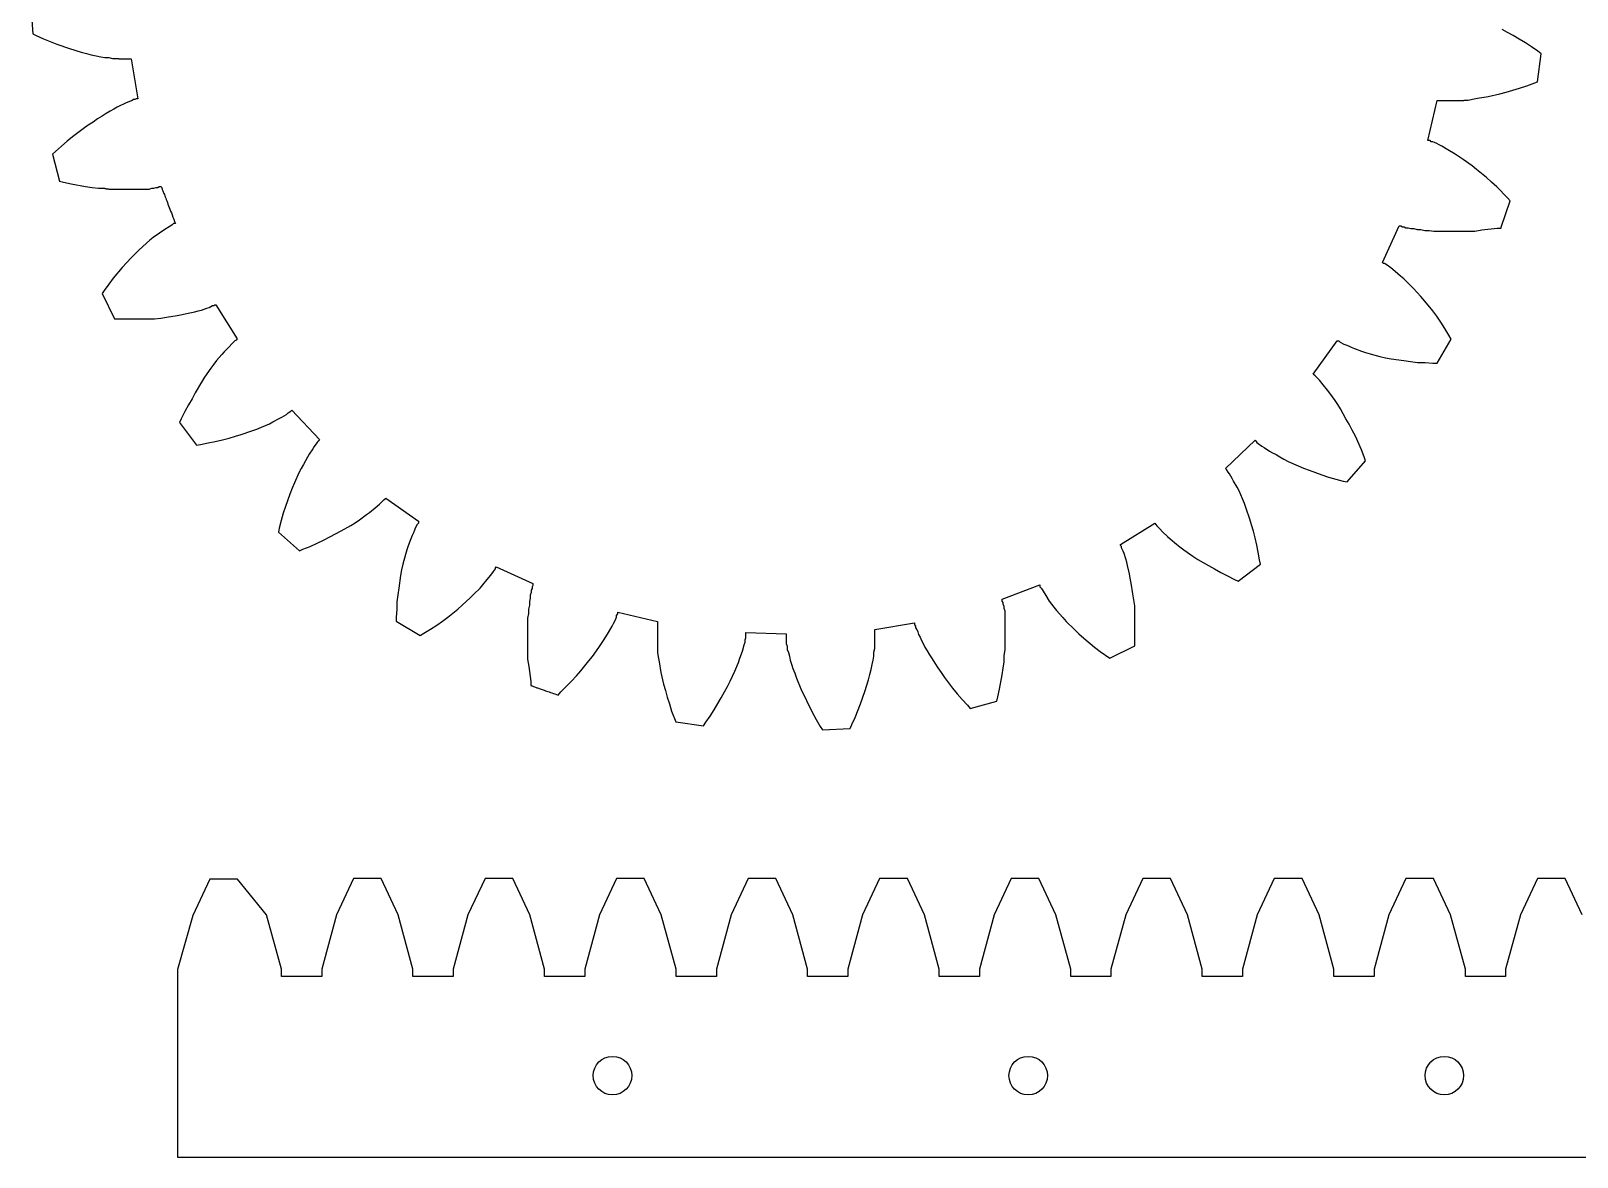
# Model space of a CAD drawing. Header units: millimetres. Extents: x -219 to -33, y -10 to 139.
# Drawn here: x -208.1 to -116.7, y -9.9 to 56.6 of the extents above; entities that cross this region are included whole.
import ezdxf

# ---------------------------------------------------------------- set-up
doc = ezdxf.new("R2010")
doc.units = ezdxf.units.MM
doc.layers.get('0').update_dxf_attribs({"linetype": 'CONTINUOUS'})

msp = doc.modelspace()

# ---------------------------------------------------------------- linework, layer by layer
for p, q in [((-208.134, 58.089), (-208.028, 56.449)), ((-120.822, 56.528), (-121.139, 56.713)), ((-208.028, 56.449), (-207.817, 56.343)), ((-207.817, 56.343), (-207.393, 56.158)), ((-207.393, 56.158), (-206.599, 55.84)), ((-206.599, 55.84), (-205.859, 55.576)), ((-120.478, 56.343), (-120.822, 56.528)), ((-120.134, 56.131), (-120.478, 56.343)), ((-119.763, 55.92), (-120.134, 56.131)), ((-119.393, 55.681), (-119.763, 55.92)), ((-205.859, 55.576), (-205.171, 55.364)), ((-205.171, 55.364), (-204.853, 55.285)), ((-204.853, 55.285), (-204.562, 55.205)), ((-204.562, 55.205), (-204.271, 55.152)), ((-204.271, 55.152), (-204.007, 55.099)), ((-204.007, 55.099), (-203.768, 55.046)), ((-203.768, 55.046), (-203.53, 55.046)), ((-203.53, 55.046), (-203.319, 54.994)), ((-203.319, 54.994), (-202.948, 54.994)), ((-202.789, 54.967), (-202.207, 54.967)), ((-202.207, 54.967), (-201.81, 52.612)), ((-119.022, 55.417), (-119.393, 55.681)), ((-119.049, 53.618), (-118.837, 55.258)), ((-118.837, 55.258), (-119.022, 55.417)), ((-120.901, 53.009), (-120.504, 53.115)), ((-120.504, 53.115), (-120.107, 53.247)), ((-120.107, 53.247), (-119.684, 53.38)), ((-119.684, 53.38), (-119.049, 53.618)), ((-202.842, 52.215), (-203.028, 52.11)), ((-202.657, 52.295), (-202.842, 52.215)), ((-202.498, 52.374), (-202.657, 52.295)), ((-202.34, 52.427), (-202.498, 52.374)), ((-202.207, 52.48), (-202.34, 52.427)), ((-201.996, 52.559), (-202.102, 52.559)), ((-201.916, 52.612), (-201.996, 52.559)), ((-201.81, 52.612), (-201.916, 52.612)), ((-125.531, 50.152), (-124.976, 52.506)), ((-124.976, 52.506), (-123.415, 52.506)), ((-123.15, 52.533), (-122.885, 52.586)), ((-122.885, 52.586), (-122.594, 52.639)), ((-122.594, 52.639), (-121.959, 52.745)), ((-121.959, 52.745), (-121.271, 52.903)), ((-121.271, 52.903), (-120.901, 53.009)), ((-204.456, 51.236), (-204.747, 51.051)), ((-204.192, 51.422), (-204.456, 51.236)), ((-203.927, 51.58), (-204.192, 51.422)), ((-203.689, 51.739), (-203.927, 51.58)), ((-203.451, 51.871), (-203.689, 51.739)), ((-203.239, 52.004), (-203.451, 51.871)), ((-203.028, 52.11), (-203.239, 52.004)), ((-205.673, 50.363), (-205.991, 50.099)), ((-205.038, 50.84), (-205.673, 50.363)), ((-204.747, 51.051), (-205.038, 50.84)), ((-206.679, 49.49), (-206.864, 49.331)), ((-206.335, 49.808), (-206.679, 49.49)), ((-205.991, 50.099), (-206.335, 49.808)), ((-125.425, 50.152), (-125.531, 50.152)), ((-125.24, 50.072), (-125.346, 50.072)), ((-125.134, 50.019), (-125.24, 50.072)), ((-125.002, 49.966), (-125.134, 50.019)), ((-124.87, 49.887), (-125.002, 49.966)), ((-124.711, 49.808), (-124.87, 49.887)), ((-124.341, 49.596), (-124.711, 49.808)), ((-123.917, 49.331), (-124.341, 49.596)), ((-206.864, 49.331), (-206.441, 47.744)), ((-123.441, 49.014), (-123.917, 49.331)), ((-122.912, 48.644), (-123.441, 49.014)), ((-122.647, 48.432), (-122.912, 48.644)), ((-206.441, 47.744), (-206.203, 47.691)), ((-206.203, 47.691), (-205.753, 47.585)), ((-205.753, 47.585), (-204.906, 47.426)), ((-122.065, 47.956), (-122.647, 48.432)), ((-121.774, 47.691), (-122.065, 47.956)), ((-121.457, 47.4), (-121.774, 47.691)), ((-204.906, 47.426), (-204.509, 47.374)), ((-204.509, 47.374), (-204.139, 47.321)), ((-204.139, 47.321), (-203.768, 47.321)), ((-203.424, 47.268), (-201.149, 47.268)), ((-201.149, 47.268), (-200.99, 47.321)), ((-200.99, 47.321), (-200.858, 47.321)), ((-200.858, 47.321), (-200.726, 47.374)), ((-200.726, 47.374), (-200.62, 47.374)), ((-200.62, 47.374), (-200.541, 47.426)), ((-200.541, 47.426), (-200.435, 47.426)), ((-120.822, 46.765), (-121.457, 47.4)), ((-120.663, 46.58), (-120.822, 46.765)), ((-121.192, 45.019), (-120.663, 46.58)), ((-200.223, 44.886), (-200.54, 44.675)), ((-199.958, 45.045), (-200.223, 44.886)), ((-199.853, 45.098), (-199.958, 45.045)), ((-199.773, 45.151), (-199.853, 45.098)), ((-199.694, 45.23), (-199.773, 45.151)), ((-199.588, 45.23), (-199.694, 45.23)), ((-128.204, 42.929), (-127.225, 45.098)), ((-127.225, 45.098), (-127.119, 45.098)), ((-127.119, 45.098), (-127.039, 45.045)), ((-127.039, 45.045), (-126.933, 45.045)), ((-126.933, 45.045), (-126.828, 44.992)), ((-126.828, 44.992), (-126.695, 44.992)), ((-126.695, 44.992), (-126.537, 44.939)), ((-126.537, 44.939), (-126.351, 44.939)), ((-126.351, 44.939), (-126.166, 44.886)), ((-126.166, 44.886), (-125.955, 44.886)), ((-125.955, 44.886), (-125.716, 44.834)), ((-125.716, 44.834), (-125.452, 44.834)), ((-125.452, 44.834), (-125.187, 44.781)), ((-122.753, 44.781), (-122.33, 44.86)), ((-122.33, 44.86), (-121.43, 44.966)), ((-121.43, 44.966), (-121.192, 44.966)), ((-121.192, 44.966), (-121.192, 45.019)), ((-201.096, 44.251), (-201.519, 43.881)), ((-200.911, 44.41), (-201.096, 44.251)), ((-200.54, 44.675), (-200.911, 44.41)), ((-125.187, 44.781), (-122.753, 44.781)), ((-202.234, 43.193), (-202.472, 42.929)), ((-201.758, 43.669), (-202.234, 43.193)), ((-201.519, 43.881), (-201.758, 43.669)), ((-202.737, 42.638), (-203.266, 42.003)), ((-202.472, 42.929), (-202.737, 42.638)), ((-128.151, 42.876), (-128.204, 42.929)), ((-128.098, 42.876), (-128.151, 42.876)), ((-127.939, 42.77), (-128.098, 42.876)), ((-127.727, 42.611), (-127.939, 42.77)), ((-127.463, 42.399), (-127.727, 42.611)), ((-127.145, 42.135), (-127.463, 42.399)), ((-126.96, 41.976), (-127.145, 42.135)), ((-203.795, 41.288), (-203.927, 41.103)), ((-203.53, 41.659), (-203.795, 41.288)), ((-203.266, 42.003), (-203.53, 41.659)), ((-126.59, 41.606), (-126.96, 41.976)), ((-126.378, 41.394), (-126.59, 41.606)), ((-125.955, 40.918), (-126.378, 41.394)), ((-203.927, 41.103), (-203.186, 39.595)), ((-198.053, 40.124), (-197.736, 40.23)), ((-197.736, 40.23), (-197.604, 40.283)), ((-197.604, 40.283), (-197.392, 40.389)), ((-197.392, 40.389), (-197.313, 40.389)), ((-197.313, 40.389), (-197.26, 40.441)), ((-197.26, 40.441), (-197.207, 40.441)), ((-197.207, 40.441), (-195.937, 38.431)), ((-125.716, 40.653), (-125.955, 40.918)), ((-125.24, 40.071), (-125.716, 40.653)), ((-203.186, 39.595), (-200.832, 39.595)), ((-200.832, 39.595), (-200.461, 39.648)), ((-200.461, 39.648), (-200.117, 39.701)), ((-200.117, 39.701), (-199.482, 39.806)), ((-199.482, 39.806), (-199.191, 39.859)), ((-199.191, 39.859), (-198.927, 39.912)), ((-198.927, 39.912), (-198.45, 40.018)), ((-198.45, 40.018), (-198.239, 40.071)), ((-198.239, 40.071), (-198.053, 40.124)), ((-125.002, 39.754), (-125.24, 40.071)), ((-124.764, 39.41), (-125.002, 39.754)), ((-124.526, 39.039), (-124.764, 39.41)), ((-195.937, 38.431), (-195.99, 38.351)), ((-124.976, 36.975), (-124.155, 38.404)), ((-124.288, 38.642), (-124.526, 39.039)), ((-124.155, 38.404), (-124.288, 38.642)), ((-196.836, 37.505), (-197.154, 37.134)), ((-196.704, 37.663), (-196.836, 37.505)), ((-196.439, 37.928), (-196.704, 37.663)), ((-196.228, 38.14), (-196.439, 37.928)), ((-196.069, 38.298), (-196.228, 38.14)), ((-195.99, 38.351), (-196.069, 38.298)), ((-132.304, 36.34), (-130.902, 38.298)), ((-130.902, 38.298), (-130.796, 38.298)), ((-130.796, 38.298), (-130.717, 38.219)), ((-130.717, 38.219), (-130.505, 38.113)), ((-130.505, 38.113), (-130.373, 38.06)), ((-130.373, 38.06), (-130.214, 38.007)), ((-130.214, 38.007), (-130.056, 37.928)), ((-130.056, 37.928), (-129.87, 37.849)), ((-129.87, 37.849), (-129.447, 37.69)), ((-129.447, 37.69), (-129.209, 37.61)), ((-129.209, 37.61), (-128.944, 37.531)), ((-128.944, 37.531), (-128.362, 37.372)), ((-197.498, 36.684), (-197.868, 36.155)), ((-197.313, 36.922), (-197.498, 36.684)), ((-197.154, 37.134), (-197.313, 36.922)), ((-128.362, 37.372), (-128.045, 37.293)), ((-128.045, 37.293), (-127.701, 37.24)), ((-127.701, 37.24), (-126.96, 37.134)), ((-126.96, 37.134), (-126.563, 37.081)), ((-126.563, 37.081), (-126.14, 37.028)), ((-126.14, 37.028), (-125.69, 37.028)), ((-125.69, 37.028), (-125.24, 36.975)), ((-125.24, 36.975), (-124.976, 36.975)), ((-198.053, 35.864), (-198.424, 35.229)), ((-197.868, 36.155), (-198.053, 35.864)), ((-132.199, 36.235), (-132.304, 36.34)), ((-132.04, 36.076), (-132.199, 36.235)), ((-131.934, 35.97), (-132.04, 36.076)), ((-131.722, 35.705), (-131.934, 35.97)), ((-131.458, 35.388), (-131.722, 35.705)), ((-198.609, 34.885), (-198.821, 34.515)), ((-198.424, 35.229), (-198.609, 34.885)), ((-131.326, 35.203), (-131.458, 35.388)), ((-131.008, 34.779), (-131.326, 35.203)), ((-130.849, 34.541), (-131.008, 34.779)), ((-199.032, 34.118), (-199.244, 33.695)), ((-198.821, 34.515), (-199.032, 34.118)), ((-193.291, 33.8), (-193.026, 33.959)), ((-193.026, 33.959), (-192.921, 34.039)), ((-192.921, 34.039), (-192.762, 34.144)), ((-192.762, 34.144), (-192.709, 34.197)), ((-192.709, 34.197), (-191.068, 32.478)), ((-130.691, 34.277), (-130.849, 34.541)), ((-130.373, 33.695), (-130.691, 34.277)), ((-199.244, 33.695), (-199.35, 33.483)), ((-199.35, 33.483), (-198.344, 32.134)), ((-195.699, 32.769), (-195.064, 32.98)), ((-195.064, 32.98), (-194.773, 33.086)), ((-194.773, 33.086), (-194.508, 33.192)), ((-194.508, 33.192), (-194.032, 33.404)), ((-194.032, 33.404), (-193.82, 33.509)), ((-193.82, 33.509), (-193.45, 33.721)), ((-193.45, 33.721), (-193.291, 33.8)), ((-130.188, 33.377), (-130.373, 33.695)), ((-130.003, 33.033), (-130.188, 33.377)), ((-129.817, 32.663), (-130.003, 33.033)), ((-198.344, 32.134), (-198.106, 32.186)), ((-198.106, 32.186), (-197.657, 32.266)), ((-197.657, 32.266), (-197.233, 32.345)), ((-197.233, 32.345), (-196.81, 32.451)), ((-196.81, 32.451), (-196.413, 32.557)), ((-196.413, 32.557), (-196.043, 32.663)), ((-196.043, 32.663), (-195.699, 32.769)), ((-191.386, 32.054), (-191.465, 31.922)), ((-191.227, 32.266), (-191.386, 32.054)), ((-191.174, 32.345), (-191.227, 32.266)), ((-191.121, 32.398), (-191.174, 32.345)), ((-191.068, 32.478), (-191.121, 32.398)), ((-137.49, 30.758), (-135.744, 32.425)), ((-135.744, 32.425), (-135.691, 32.345)), ((-135.691, 32.345), (-135.638, 32.292)), ((-135.638, 32.292), (-135.559, 32.239)), ((-135.559, 32.239), (-135.347, 32.081)), ((-135.347, 32.081), (-135.215, 32.001)), ((-135.215, 32.001), (-134.897, 31.79)), ((-129.447, 31.869), (-129.817, 32.663)), ((-191.889, 31.208), (-192.021, 30.996)), ((-191.783, 31.419), (-191.889, 31.208)), ((-191.677, 31.604), (-191.783, 31.419)), ((-191.465, 31.922), (-191.677, 31.604)), ((-134.897, 31.79), (-134.712, 31.684)), ((-134.712, 31.684), (-134.501, 31.578)), ((-134.501, 31.578), (-134.289, 31.446)), ((-134.289, 31.446), (-134.051, 31.313)), ((-134.051, 31.313), (-133.786, 31.181)), ((-133.786, 31.181), (-133.204, 30.916)), ((-130.294, 29.964), (-129.209, 31.208)), ((-129.288, 31.446), (-129.447, 31.869)), ((-129.209, 31.208), (-129.288, 31.446)), ((-192.286, 30.493), (-192.55, 29.911)), ((-192.153, 30.758), (-192.286, 30.493)), ((-192.021, 30.996), (-192.153, 30.758)), ((-137.437, 30.705), (-137.49, 30.758)), ((-137.332, 30.546), (-137.437, 30.705)), ((-137.252, 30.44), (-137.332, 30.546)), ((-137.093, 30.176), (-137.252, 30.44)), ((-137.014, 30.017), (-137.093, 30.176)), ((-133.204, 30.916), (-132.887, 30.784)), ((-132.887, 30.784), (-132.543, 30.652)), ((-132.543, 30.652), (-131.802, 30.387)), ((-131.802, 30.387), (-131.405, 30.255)), ((-131.405, 30.255), (-130.982, 30.123)), ((-192.682, 29.594), (-192.815, 29.25)), ((-192.55, 29.911), (-192.682, 29.594)), ((-136.802, 29.646), (-137.014, 30.017)), ((-136.697, 29.435), (-136.802, 29.646)), ((-136.485, 28.959), (-136.697, 29.435)), ((-130.982, 30.123), (-130.532, 30.017)), ((-130.532, 30.017), (-130.294, 29.964)), ((-193.079, 28.509), (-193.212, 28.112)), ((-192.815, 29.25), (-193.079, 28.509)), ((-188.105, 28.165), (-187.788, 28.429)), ((-187.788, 28.429), (-187.523, 28.641)), ((-187.523, 28.641), (-187.417, 28.747)), ((-187.417, 28.747), (-187.258, 28.906)), ((-187.258, 28.906), (-187.153, 29.011)), ((-187.153, 29.011), (-185.221, 27.636)), ((-136.379, 28.694), (-136.485, 28.959)), ((-136.273, 28.403), (-136.379, 28.694)), ((-136.062, 27.768), (-136.273, 28.403)), ((-193.344, 27.689), (-193.45, 27.239)), ((-193.212, 28.112), (-193.344, 27.689)), ((-189.216, 27.398), (-188.952, 27.556)), ((-188.952, 27.556), (-188.714, 27.715)), ((-188.714, 27.715), (-188.29, 28.033)), ((-188.29, 28.033), (-188.105, 28.165)), ((-185.301, 27.45), (-185.406, 27.239)), ((-185.221, 27.53), (-185.301, 27.45)), ((-185.221, 27.636), (-185.221, 27.53)), ((-143.708, 26.26), (-141.671, 27.53)), ((-141.671, 27.53), (-141.565, 27.371)), ((-135.956, 27.424), (-136.062, 27.768)), ((-193.45, 27.239), (-193.503, 27.001)), ((-193.503, 27.001), (-192.259, 25.889)), ((-191.624, 26.154), (-190.83, 26.524)), ((-190.83, 26.524), (-190.46, 26.71)), ((-190.46, 26.71), (-190.116, 26.895)), ((-190.116, 26.895), (-189.798, 27.08)), ((-189.798, 27.08), (-189.216, 27.398)), ((-185.671, 26.604), (-185.83, 26.18)), ((-185.592, 26.789), (-185.671, 26.604)), ((-185.512, 26.948), (-185.592, 26.789)), ((-185.459, 27.106), (-185.512, 26.948)), ((-185.406, 27.239), (-185.459, 27.106)), ((-141.565, 27.371), (-141.406, 27.212)), ((-141.406, 27.212), (-141.194, 27.001)), ((-141.194, 27.001), (-140.93, 26.736)), ((-140.93, 26.736), (-140.771, 26.604)), ((-140.771, 26.604), (-140.401, 26.286)), ((-135.85, 27.054), (-135.956, 27.424)), ((-135.744, 26.657), (-135.85, 27.054)), ((-135.638, 26.233), (-135.744, 26.657)), ((-192.259, 25.889), (-192.047, 25.995)), ((-192.047, 25.995), (-191.624, 26.154)), ((-185.988, 25.678), (-186.147, 25.096)), ((-185.909, 25.942), (-185.988, 25.678)), ((-185.83, 26.18), (-185.909, 25.942)), ((-143.708, 26.207), (-143.708, 26.26)), ((-143.655, 26.154), (-143.708, 26.207)), ((-143.655, 26.075), (-143.655, 26.154)), ((-143.549, 25.863), (-143.655, 26.075)), ((-143.496, 25.731), (-143.549, 25.863)), ((-143.39, 25.413), (-143.496, 25.731)), ((-140.401, 26.286), (-140.189, 26.128)), ((-140.189, 26.128), (-139.951, 25.942)), ((-139.951, 25.942), (-139.422, 25.572)), ((-135.559, 25.81), (-135.638, 26.233)), ((-135.479, 25.36), (-135.559, 25.81)), ((-186.227, 24.778), (-186.279, 24.434)), ((-186.147, 25.096), (-186.227, 24.778)), ((-180.776, 24.672), (-180.67, 24.831)), ((-180.67, 24.884), (-180.617, 24.937)), ((-180.67, 24.831), (-180.67, 24.884)), ((-180.617, 24.937), (-178.448, 23.958)), ((-143.338, 25.228), (-143.39, 25.413)), ((-143.285, 25.016), (-143.338, 25.228)), ((-143.179, 24.54), (-143.285, 25.016)), ((-139.422, 25.572), (-139.131, 25.387)), ((-139.131, 25.387), (-138.496, 25.016)), ((-138.496, 25.016), (-138.152, 24.831)), ((-138.152, 24.831), (-137.781, 24.619)), ((-136.749, 24.09), (-135.427, 25.096)), ((-135.427, 25.096), (-135.479, 25.36)), ((-186.279, 24.434), (-186.385, 23.693)), ((-181.57, 23.693), (-181.411, 23.879)), ((-181.411, 23.879), (-181.147, 24.196)), ((-181.147, 24.196), (-180.935, 24.461)), ((-180.935, 24.461), (-180.776, 24.672)), ((-178.448, 23.852), (-178.501, 23.773)), ((-178.501, 23.773), (-178.501, 23.667)), ((-178.448, 23.958), (-178.448, 23.852)), ((-150.693, 23.032), (-148.47, 23.879)), ((-148.47, 23.879), (-148.47, 23.773)), ((-148.47, 23.773), (-148.391, 23.693)), ((-143.126, 24.275), (-143.179, 24.54)), ((-143.073, 23.984), (-143.126, 24.275)), ((-142.967, 23.349), (-143.073, 23.984)), ((-137.781, 24.619), (-137.384, 24.408)), ((-137.384, 24.408), (-136.961, 24.196)), ((-136.961, 24.196), (-136.749, 24.09)), ((-186.438, 23.296), (-186.491, 22.873)), ((-186.491, 22.873), (-186.491, 22.423)), ((-186.385, 23.693), (-186.438, 23.296)), ((-182.628, 22.688), (-182.152, 23.111)), ((-182.152, 23.111), (-181.94, 23.323)), ((-181.94, 23.323), (-181.57, 23.693)), ((-178.607, 23.085), (-178.66, 22.9)), ((-178.66, 22.9), (-178.66, 22.688)), ((-178.554, 23.429), (-178.607, 23.27)), ((-178.607, 23.27), (-178.607, 23.085)), ((-178.501, 23.667), (-178.554, 23.561)), ((-178.554, 23.561), (-178.554, 23.429)), ((-150.693, 22.926), (-150.693, 23.032)), ((-150.64, 22.847), (-150.693, 22.926)), ((-148.391, 23.693), (-148.338, 23.614)), ((-148.338, 23.614), (-148.285, 23.508)), ((-148.285, 23.508), (-148.126, 23.244)), ((-148.126, 23.244), (-147.915, 22.926)), ((-147.915, 22.926), (-147.65, 22.556)), ((-142.914, 23.005), (-142.967, 23.349)), ((-142.861, 22.635), (-142.914, 23.005)), ((-186.491, 22.423), (-186.544, 21.974)), ((-186.544, 21.974), (-186.544, 21.735)), ((-183.792, 21.735), (-183.475, 21.974)), ((-183.475, 21.974), (-182.893, 22.45)), ((-182.893, 22.45), (-182.628, 22.688)), ((-178.712, 22.185), (-178.765, 21.921)), ((-178.66, 22.688), (-178.712, 22.45)), ((-178.712, 22.45), (-178.712, 22.185)), ((-173.553, 21.868), (-173.5, 21.974)), ((-173.5, 22.079), (-173.421, 22.159)), ((-173.5, 21.974), (-173.5, 22.079)), ((-173.421, 22.159), (-173.421, 22.265)), ((-173.421, 22.265), (-171.092, 21.709)), ((-150.64, 22.741), (-150.64, 22.847)), ((-150.587, 22.609), (-150.64, 22.741)), ((-150.587, 22.476), (-150.587, 22.609)), ((-150.534, 22.318), (-150.587, 22.476)), ((-150.534, 20.042), (-150.534, 22.318)), ((-147.65, 22.556), (-147.491, 22.37)), ((-147.491, 22.37), (-147.121, 21.947)), ((-147.121, 21.947), (-146.909, 21.709)), ((-142.861, 20.28), (-142.861, 22.635)), ((-186.544, 21.735), (-185.115, 20.889)), ((-184.904, 21.021), (-184.507, 21.259)), ((-184.507, 21.259), (-184.136, 21.497)), ((-184.136, 21.497), (-183.792, 21.735)), ((-178.765, 21.921), (-178.765, 19.486)), ((-174.241, 20.651), (-173.976, 21.074)), ((-173.976, 21.074), (-173.765, 21.444)), ((-173.765, 21.444), (-173.685, 21.603)), ((-173.685, 21.603), (-173.606, 21.735)), ((-173.606, 21.735), (-173.553, 21.868)), ((-171.092, 21.709), (-171.092, 19.883)), ((-165.854, 20.756), (-165.854, 21.074)), ((-165.854, 21.074), (-163.472, 20.995)), ((-158.234, 21.233), (-155.879, 21.63)), ((-158.234, 20.121), (-158.234, 21.233)), ((-155.879, 21.63), (-155.879, 21.524)), ((-155.879, 21.524), (-155.826, 21.444)), ((-155.826, 21.444), (-155.826, 21.339)), ((-155.826, 21.339), (-155.747, 21.233)), ((-155.747, 21.233), (-155.694, 21.1)), ((-155.694, 21.1), (-155.641, 20.942)), ((-146.909, 21.709), (-146.433, 21.233)), ((-146.433, 21.233), (-146.169, 20.995)), ((-185.115, 20.889), (-184.904, 21.021)), ((-174.929, 19.645), (-174.558, 20.174)), ((-174.558, 20.174), (-174.241, 20.651)), ((-166.065, 19.963), (-165.959, 20.333)), ((-165.959, 20.333), (-165.907, 20.492)), ((-165.907, 20.624), (-165.854, 20.756)), ((-165.907, 20.492), (-165.907, 20.624)), ((-163.472, 20.995), (-163.472, 20.413)), ((-163.472, 20.413), (-163.419, 20.254)), ((-163.419, 20.254), (-163.419, 20.069)), ((-158.287, 19.91), (-158.234, 20.121)), ((-155.641, 20.942), (-155.561, 20.783)), ((-155.561, 20.783), (-155.482, 20.598)), ((-155.482, 20.598), (-155.376, 20.413)), ((-155.376, 20.413), (-155.27, 20.201)), ((-155.27, 20.201), (-155.138, 19.989)), ((-146.169, 20.995), (-145.878, 20.73)), ((-145.878, 20.73), (-145.243, 20.201)), ((-145.243, 20.201), (-144.899, 19.936)), ((-144.343, 19.539), (-142.861, 20.28)), ((-178.765, 19.486), (-178.686, 19.063)), ((-175.617, 18.799), (-175.141, 19.381)), ((-175.141, 19.381), (-174.929, 19.645)), ((-171.092, 19.883), (-171.039, 19.619)), ((-171.039, 19.619), (-170.987, 19.328)), ((-170.987, 19.328), (-170.881, 18.693)), ((-166.515, 18.772), (-166.303, 19.301)), ((-166.303, 19.301), (-166.224, 19.539)), ((-166.224, 19.539), (-166.065, 19.963)), ((-163.419, 20.069), (-163.34, 19.883)), ((-163.34, 19.883), (-163.287, 19.672)), ((-163.287, 19.672), (-163.234, 19.434)), ((-163.234, 19.434), (-163.155, 19.195)), ((-158.392, 19.169), (-158.339, 19.434)), ((-158.339, 19.434), (-158.287, 19.672)), ((-158.287, 19.672), (-158.287, 19.91)), ((-155.138, 19.989), (-155.006, 19.751)), ((-155.006, 19.751), (-154.847, 19.513)), ((-154.847, 19.513), (-154.688, 19.248)), ((-154.688, 19.248), (-154.503, 18.984)), ((-150.64, 18.957), (-150.587, 19.328)), ((-150.587, 19.698), (-150.534, 20.042)), ((-150.587, 19.328), (-150.587, 19.698)), ((-144.899, 19.936), (-144.343, 19.539)), ((-178.686, 19.063), (-178.58, 18.164)), ((-176.172, 18.19), (-175.881, 18.508)), ((-175.881, 18.508), (-175.617, 18.799)), ((-170.881, 18.693), (-170.722, 18.005)), ((-166.78, 18.19), (-166.515, 18.772)), ((-163.155, 19.195), (-163.076, 18.931)), ((-163.076, 18.931), (-162.97, 18.666)), ((-162.97, 18.666), (-162.864, 18.375)), ((-162.864, 18.375), (-162.599, 17.74)), ((-158.604, 18.269), (-158.525, 18.587)), ((-158.525, 18.587), (-158.445, 18.878)), ((-158.445, 18.878), (-158.392, 19.169)), ((-154.503, 18.984), (-154.318, 18.693)), ((-154.318, 18.693), (-154.106, 18.402)), ((-154.106, 18.402), (-153.63, 17.767)), ((-150.852, 17.714), (-150.693, 18.56)), ((-150.693, 18.56), (-150.64, 18.957)), ((-178.58, 18.164), (-178.58, 17.925)), ((-178.58, 17.925), (-178.527, 17.925)), ((-176.966, 17.37), (-176.807, 17.555)), ((-176.807, 17.555), (-176.172, 18.19)), ((-170.722, 18.005), (-170.616, 17.634)), ((-170.616, 17.634), (-170.51, 17.238)), ((-167.309, 17.211), (-167.124, 17.555)), ((-167.124, 17.555), (-166.938, 17.873)), ((-166.938, 17.873), (-166.78, 18.19)), ((-162.599, 17.74), (-162.282, 17.052)), ((-159.08, 16.841), (-158.816, 17.581)), ((-158.816, 17.581), (-158.604, 18.269)), ((-153.63, 17.767), (-153.365, 17.449)), ((-153.365, 17.449), (-153.074, 17.105)), ((-150.958, 17.264), (-150.852, 17.714)), ((-170.51, 17.238), (-170.378, 16.841)), ((-170.378, 16.841), (-170.246, 16.417)), ((-167.97, 16.126), (-167.732, 16.497)), ((-167.732, 16.497), (-167.521, 16.867)), ((-167.521, 16.867), (-167.309, 17.211)), ((-162.282, 17.052), (-161.911, 16.311)), ((-159.398, 16.047), (-159.08, 16.841)), ((-153.074, 17.105), (-152.757, 16.761)), ((-152.757, 16.761), (-152.598, 16.576)), ((-152.598, 16.576), (-151.01, 16.999)), ((-151.01, 16.999), (-150.958, 17.264)), ((-170.246, 16.417), (-170.008, 15.782)), ((-170.008, 15.782), (-168.367, 15.544)), ((-168.367, 15.544), (-168.235, 15.756)), ((-168.235, 15.756), (-167.97, 16.126)), ((-161.911, 16.311), (-161.7, 15.915)), ((-161.7, 15.915), (-161.462, 15.518)), ((-159.583, 15.624), (-159.398, 16.047)), ((-161.462, 15.518), (-161.329, 15.306)), ((-161.329, 15.306), (-159.689, 15.385))]:
    msp.add_line(p, q)
msp.add_lwpolyline([(-116.408, 4.375), (-117.413, 6.518), (-119.053, 6.518), (-120.059, 4.375), (-120.932, 1.173), (-120.932, 0.723), (-123.313, 0.723), (-123.313, 1.173), (-124.186, 4.375), (-125.192, 6.518), (-126.832, 6.518), (-127.838, 4.375), (-128.711, 1.173), (-128.711, 0.723), (-131.092, 0.723), (-131.092, 1.173), (-131.965, 4.375), (-132.971, 6.518), (-134.611, 6.518), (-135.616, 4.375), (-136.489, 1.173), (-136.489, 0.723), (-138.871, 0.723), (-138.871, 1.173), (-139.744, 4.375), (-140.749, 6.518), (-142.39, 6.518), (-143.395, 4.375), (-144.268, 1.173), (-144.268, 0.723), (-146.649, 0.723), (-146.649, 1.173), (-147.523, 4.375), (-148.528, 6.518), (-150.168, 6.518), (-151.174, 4.375), (-152.047, 1.173), (-152.047, 0.723), (-154.428, 0.723), (-154.428, 1.173), (-155.301, 4.375), (-156.307, 6.518), (-157.947, 6.518), (-158.953, 4.375), (-159.826, 1.173), (-159.826, 0.723), (-162.207, 0.723), (-162.207, 1.173), (-163.08, 4.375), (-164.085, 6.518), (-165.726, 6.518), (-166.731, 4.375), (-167.604, 1.173), (-167.604, 0.723), (-169.986, 0.723), (-169.986, 1.173), (-170.859, 4.375), (-171.864, 6.518), (-173.505, 6.518), (-174.51, 4.375), (-175.383, 1.173), (-175.383, 0.723), (-177.764, 0.723), (-177.764, 1.173), (-178.638, 4.375), (-179.643, 6.518), (-181.283, 6.518), (-182.289, 4.375), (-183.162, 1.173), (-183.162, 0.723), (-185.543, 0.723), (-185.543, 1.173), (-186.416, 4.375), (-187.422, 6.518), (-189.062, 6.518), (-190.068, 4.375), (-190.941, 1.173), (-190.941, 0.723), (-193.322, 0.723), (-193.322, 1.173), (-194.195, 4.375), (-195.915, 6.491), (-197.555, 6.491), (-198.561, 4.348), (-199.46, 1.147), (-199.46, -9.939), (-74.206, -9.939)])
for points, degree in [([(-202.948, 54.994), (-202.948, 54.967), (-202.789, 54.967)], 2), ([(-202.102, 52.559), (-202.102, 52.533), (-202.207, 52.48)], 2), ([(-123.415, 52.506), (-123.415, 52.533), (-123.15, 52.533)], 2), ([(-125.346, 50.072), (-125.346, 50.099), (-125.425, 50.152)], 2), ([(-203.768, 47.321), (-203.768, 47.294), (-203.424, 47.268)], 2), ([(-200.435, 47.426), (-200.435, 47.453), (-199.588, 45.23)], 2), ([(-178.527, 17.925), (-178.527, 17.899), (-176.966, 17.37)], 2), ([(-159.689, 15.385), (-159.689, 15.412), (-159.583, 15.624)], 2), ([(-174.881, -5.124), (-174.881, -4.489), (-174.378, -3.986), (-173.743, -3.986)], 3), ([(-173.743, -3.986), (-173.108, -3.986), (-172.605, -4.489), (-172.605, -5.124)], 3), ([(-150.301, -5.124), (-150.301, -4.489), (-149.798, -3.986), (-149.163, -3.986)], 3), ([(-149.163, -3.986), (-148.528, -3.986), (-148.025, -4.489), (-148.025, -5.124)], 3), ([(-125.695, -5.124), (-125.695, -4.489), (-125.192, -3.986), (-124.557, -3.986)], 3), ([(-124.557, -3.986), (-123.922, -3.986), (-123.419, -4.489), (-123.419, -5.124)], 3), ([(-173.743, -6.262), (-174.378, -6.262), (-174.881, -5.759), (-174.881, -5.124)], 3), ([(-172.605, -5.124), (-172.605, -5.759), (-173.108, -6.262), (-173.743, -6.262)], 3), ([(-149.163, -6.262), (-149.798, -6.262), (-150.301, -5.759), (-150.301, -5.124)], 3), ([(-148.025, -5.124), (-148.025, -5.759), (-148.528, -6.262), (-149.163, -6.262)], 3), ([(-124.557, -6.262), (-125.192, -6.262), (-125.695, -5.759), (-125.695, -5.124)], 3), ([(-123.419, -5.124), (-123.419, -5.759), (-123.922, -6.262), (-124.557, -6.262)], 3)]:
    msp.add_open_spline(points, degree=degree)

doc.saveas('drawing.dxf')
